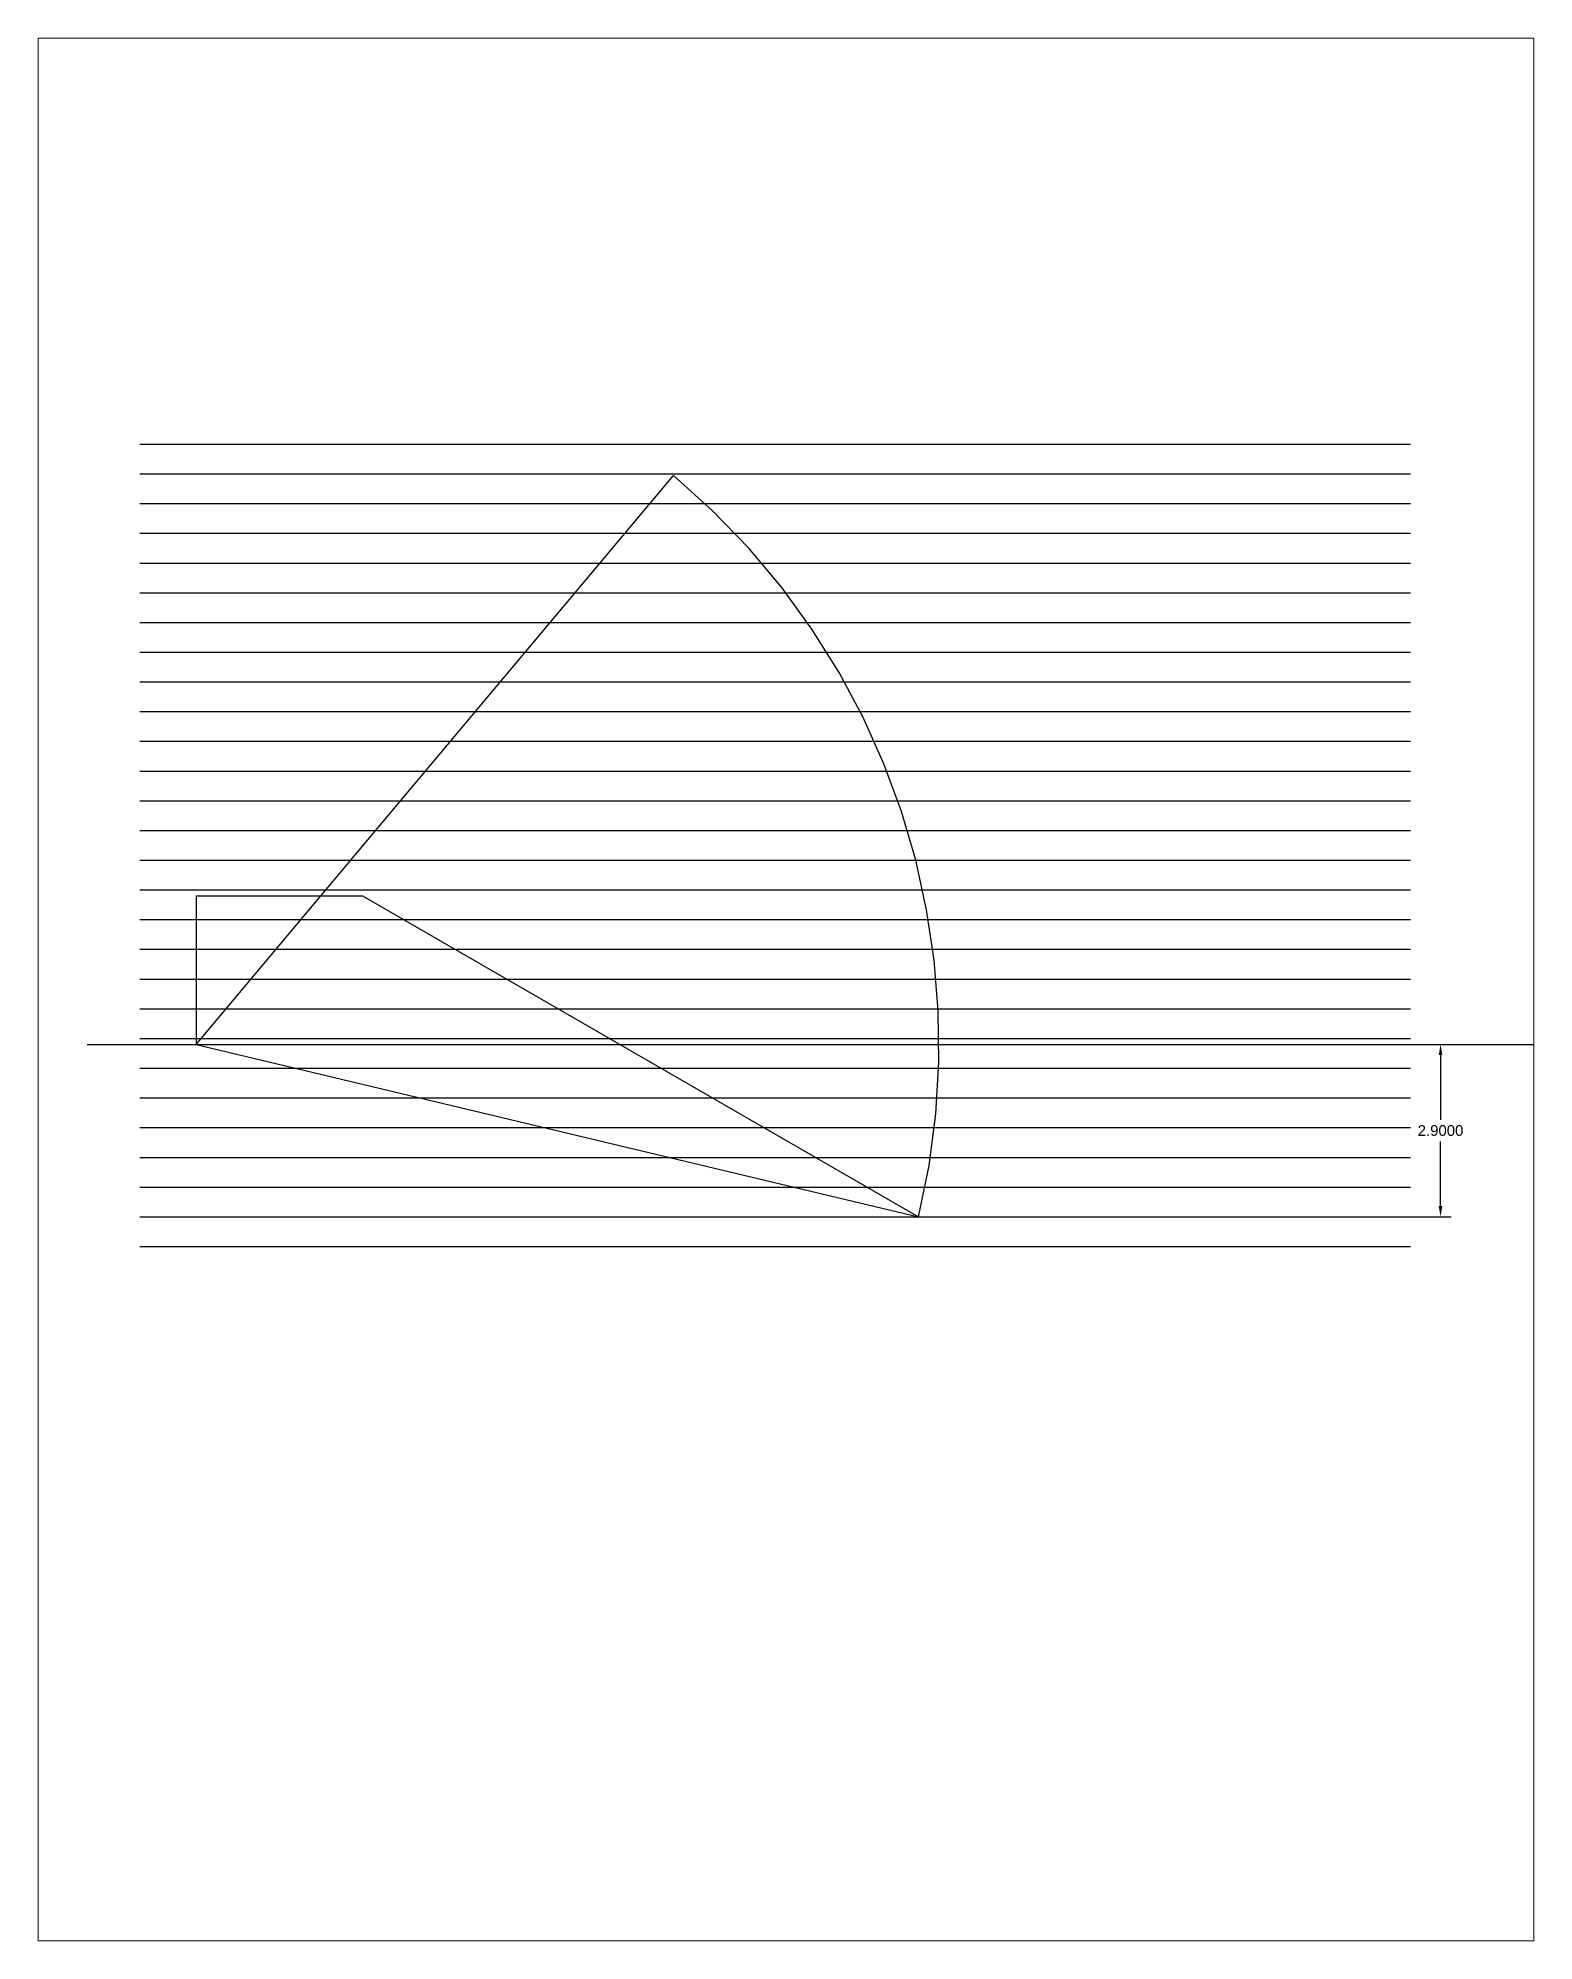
# Paper-space layout 'Layout1' of a CAD drawing. Header units: centimetres. Extents: x 0.98 to 6.01, y -2.01 to 4.39.
# The model-space entities are those that its viewports show. They can reach past a viewport. Long polylines and large blocks are cut down to what shows.
import ezdxf

# ---------------------------------------------------------------- set-up
doc = ezdxf.new("R2010")
doc.units = ezdxf.units.CM
doc.header["$MEASUREMENT"] = 0
doc.linetypes.add('ACAD_ISO11W100', pattern=[33, 12, -3, 12, -3, 0, -3])
doc.linetypes.add('CENTER', pattern=[2, 1.25, -0.25, 0.25, -0.25])
doc.styles.get("Standard").update_dxf_attribs({"font": 'arial.ttf'})
doc.dimstyles.get("Standard").update_dxf_attribs({"dimtxt": 0.18, "dimasz": 0.18, "dimexe": 0.18, "dimexo": 0.0625, "dimgap": 0.09, "dimtad": 0, "dimtih": 1, "dimtoh": 1, "dimdec": 4, "dimzin": 0, "dimdsep": 46, "dimtxsty": 'Standard', "dimcen": 0.09, "dimadec": 0, "dimazin": 0, "dimtfac": 1, "dimtdec": 4, "dimtofl": 0, "dimtmove": 0, "dimatfit": 3, "dimfxl": 1, "dimtolj": 1, "dimtzin": 0, "dimarcsym": 0})

# ---------------------------------------------------------------- blocks, each defined once
blk = doc.blocks.new('*D7')
at = {"color": 0, "lineweight": -2, "transparency": 16777216}
for p, q in [((52.216, 20), (61.113, 20)), ((60.933, 19.82), (60.933, 18.732)), ((60.933, 17.28), (60.933, 18.368)), ((52.216, 17.1), (61.113, 17.1))]:
    blk.add_line(p, q, dxfattribs=at)
at = {"color": 0, "transparency": 16777216}
for points in [[(60.903, 19.82), (60.963, 19.82), (60.933, 20)], [(60.903, 17.28), (60.963, 17.28), (60.933, 17.1)]]:
    blk.add_solid(points, dxfattribs=at)
at = {"layer": 'Defpoints', "color": 0, "transparency": 16777216}
for p in [(52.153, 20), (60.933, 20), (52.153, 17.1)]:
    blk.add_point(p, dxfattribs=at)
at = {"color": 0, "transparency": 16777216, "insert": (60.933, 18.55), "char_height": 0.18, "attachment_point": 5}
blk.add_mtext('\\A1;2.9000', dxfattribs=at)

msp = doc.modelspace()

# ---------------------------------------------------------------- linework, layer by layer
at = {"color": 0}
for p, q in [((39.04888, 30.1), (60.42571, 30.1)), ((39.04888, 29.6), (60.42571, 29.6)), ((39.04888, 29.1), (60.42571, 29.1)), ((39.04888, 28.6), (60.42571, 28.6)), ((39.04888, 28.1), (60.42571, 28.1)), ((39.04888, 27.6), (60.42571, 27.6)), ((39.04888, 27.1), (60.42571, 27.1)), ((39.04888, 26.6), (60.42571, 26.6)), ((39.04888, 26.1), (60.42571, 26.1)), ((39.04888, 25.6), (60.42571, 25.6)), ((39.04888, 25.1), (60.42571, 25.1)), ((39.04888, 24.6), (60.42571, 24.6)), ((39.04888, 24.1), (60.42571, 24.1)), ((39.04888, 23.6), (60.42571, 23.6)), ((39.04888, 23.1), (60.42571, 23.1)), ((39.04888, 22.6), (60.42571, 22.6)), ((39.04888, 22.1), (60.42571, 22.1)), ((39.04888, 21.6), (60.42571, 21.6)), ((39.04888, 21.1), (60.42571, 21.1)), ((39.04888, 20.6), (60.42571, 20.6)), ((39.04888, 20.1), (60.42571, 20.1)), ((39.04888, 19.6), (60.42571, 19.6)), ((39.04888, 19.1), (60.42571, 19.1)), ((39.04888, 18.6), (60.42571, 18.6)), ((39.04888, 18.1), (60.42571, 18.1)), ((39.04888, 17.6), (60.42571, 17.6)), ((39.04888, 17.1), (60.42571, 17.1)), ((39.04888, 16.6), (60.42571, 16.6))]:
    msp.add_line(p, q, dxfattribs=at)
at = {"linetype": 'CENTER'}
for q in [(48.03117, 29.57118), (52.15307, 17.1)]:
    msp.add_line((40, 20), q, dxfattribs=at)
for p, q in [((40, 22.5), (42.8, 22.5)), ((40, 22.5), (40, 21)), ((42.8, 22.5), (52.15307, 17.1)), ((40, 21), (40, 20))]:
    msp.add_line(p, q)
at = {"color": 2, "true_color": 0xf1eb1f}
msp.add_line((38.1635, 20), (62.56694, 20), dxfattribs=at)
at = {"color": 0, "linetype": 'ACAD_ISO11W100'}
msp.add_arc((40, 20), 12.49429, 346.578903, 50, dxfattribs=at)

# ---------------------------------------------------------------- dimensions: what is measured, and where the dimension line sits
at = {"color": 18, "true_color": 0x000000}
dim = msp.add_linear_dim(base=(60.93263, 20), p1=(52.15307, 17.1), p2=(52.15307, 20), angle=90, dimstyle='Standard', dxfattribs=at)
dim.commit()
dim.dimension.update_dxf_attribs({"geometry": '*D7', "text_midpoint": (60.93263, 18.55)})

psp = doc.layouts.get("Layout1")

# ---------------------------------------------------------------- viewports
at = {"layer": '0', "color": 18, "linetype": 'CENTER', "true_color": 0x000000, "view_target_point": (26.07654, 9.5)}
psp.add_viewport(center=(3.4918, 1.1865), size=(5.0302, 6.4), view_center_point=(23.84527, 11.42378), view_height=32.01709, dxfattribs=at)

doc.saveas('drawing.dxf')
